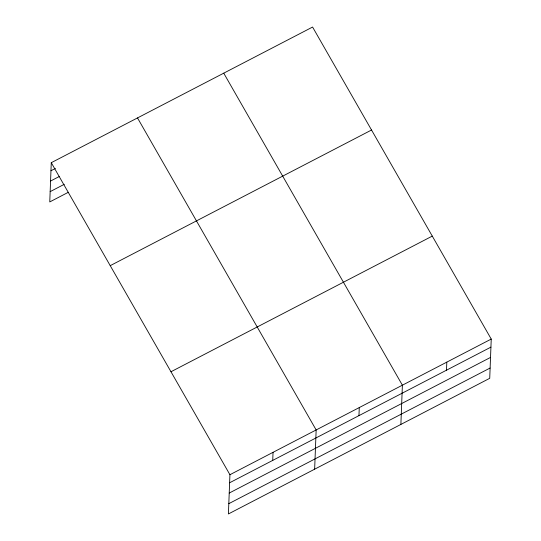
<?xml version="1.0" encoding="UTF-8"?>
<svg xmlns="http://www.w3.org/2000/svg" width="541" height="541" viewBox="0 0 541 541"><rect width="100%" height="100%" fill="white"/><g stroke="black" fill="none" stroke-linecap="round" stroke-linejoin="round"><path stroke-width="0.81" d="M51.273 162.692L229.925 474.714L228.417 513.95L489.727 378.308L491.235 339.072L312.583 27.05L51.273 162.692L49.765 201.928L68.349 192.278M272.732 460.391L273.043 452.337M314.646 469.189L316.154 429.953L137.509 117.931M358.96 415.63L359.271 407.576M400.881 424.428L402.389 385.192L223.737 73.17M446.501 370.193L446.812 362.132M50.962 170.746L55.425 168.434M50.57 181.039L59.49 176.407M50.164 191.636L64.284 184.305M110.229 265.658L371.539 130.016M170.97 371.748L432.279 236.106M229.925 474.714L491.235 339.072M229.614 482.775L490.924 347.133M229.222 493.061L490.531 357.418M228.809 503.664L490.119 368.022"/></g></svg>
